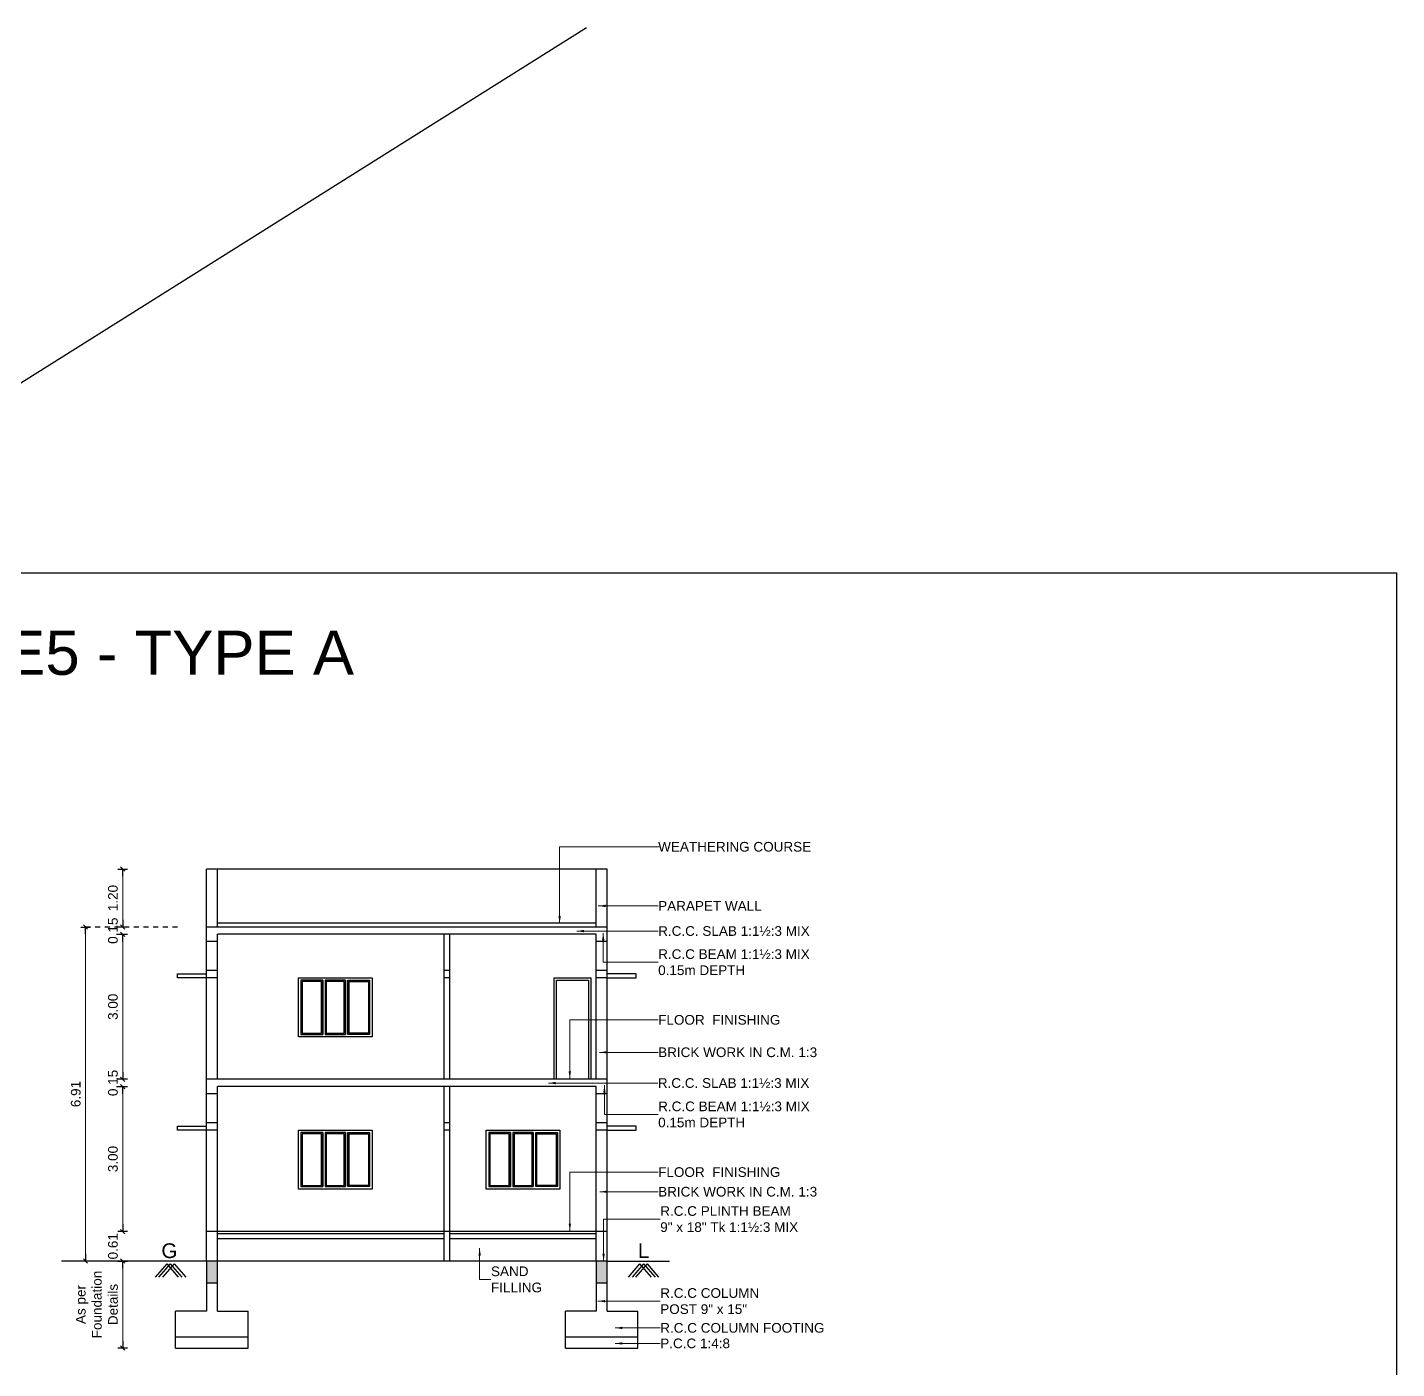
# Model space of a CAD drawing. Header units: metres. Extents: x 1126 to 1595, y 117 to 472.
# Drawn here: x 1476.82 to 1505.15, y 441.94 to 469.69 of the extents above; entities that cross this region are included whole.
import ezdxf
from ezdxf.enums import TextEntityAlignment as Align

# ---------------------------------------------------------------- set-up
doc = ezdxf.new("R2010")
doc.units = ezdxf.units.M
doc.linetypes.add('DOT', pattern=[0.25, 0, -0.25])
for name, color, linetype in [('COL', 7, 'Continuous'), ('hat', 252, 'Continuous'), ('TEXT', 7, 'Continuous')]:
    doc.layers.add(name, color=color, linetype=linetype)
doc.styles.add('ARIAL', font='arial.ttf')
doc.styles.get("Standard").update_dxf_attribs({"font": 'arial.ttf', "height": 0.23})
doc.dimstyles.new('FLOOR DIM', dxfattribs={"dimtxt": 0.2, "dimasz": 0.05, "dimexe": 0.075, "dimexo": 0.3, "dimgap": 0.025, "dimtad": 0, "dimzin": 3, "dimdsep": 46, "dimtxsty": 'ARIAL', "dimblk": 'JM1', "dimcen": -0.09, "dimclrd": 5, "dimclre": 250, "dimclrt": 3, "dimazin": 0, "dimtfac": 0.65, "dimtix": 1, "dimtofl": 0, "dimtmove": 0, "dimatfit": 2, "dimfxl": 0, "dimfrac": 1, "dimtolj": 1, "dimlwd": 18, "dimlwe": -1, "dimarcsym": 0})

# ---------------------------------------------------------------- blocks, each defined once
blk = doc.blocks.new('JM1')
at = {"color": 2}
for p, q in [((0, 2), (0, -2)), ((-3, 0), (0, 0)), ((-0.88, -0.88), (0.88, 0.88))]:
    blk.add_line(p, q, dxfattribs=at)
blk = doc.blocks.new('*D724')
at = {"color": 5, "lineweight": 18}
blk.add_line((1478.789, 444.114), (1478.789, 442.414), dxfattribs=at)
at = {"layer": 'Defpoints', "color": 0}
for p in [(1480.289, 444.164), (1478.789, 442.364), (1479.884, 442.364)]:
    blk.add_point(p, dxfattribs=at)
at = {"color": 5, "lineweight": 18, "xscale": 0.05, "yscale": 0.05, "zscale": 0.05}
for p, rotation in [((1478.789, 444.164), 90), ((1478.789, 442.364), 270)]:
    blk.add_blockref('JM1', p, dxfattribs=dict(at, rotation=rotation))
at = {"color": 3, "insert": (1478.254, 443.264), "char_height": 0.2, "attachment_point": 5, "rotation": 90, "style": 'ARIAL'}
blk.add_mtext('\\A1;As per\\PFoundation \\PDetails', dxfattribs=at)
blk = doc.blocks.new('*D725')
at = {"color": 250, "linetype": 'DOT', "ltscale": 0.25}
for p, q in [((1479.919, 451.074), (1477.944, 451.074)), ((1479.919, 444.164), (1477.944, 444.164))]:
    blk.add_line(p, q, dxfattribs=at)
at = {"color": 5, "lineweight": 18, "ltscale": 0.25}
blk.add_line((1478.019, 451.024), (1478.019, 444.214), dxfattribs=at)
at = {"layer": 'Defpoints', "color": 0, "linetype": 'ByBlock', "ltscale": 0.25}
for p in [(1480.519, 451.074), (1478.019, 444.164), (1480.519, 444.164)]:
    blk.add_point(p, dxfattribs=at)
at = {"color": 5, "linetype": 'ByBlock', "lineweight": 18, "ltscale": 0.25, "xscale": 0.05, "yscale": 0.05, "zscale": 0.05}
for p, rotation in [((1478.019, 451.074), 90), ((1478.019, 444.164), 270)]:
    blk.add_blockref('JM1', p, dxfattribs=dict(at, rotation=rotation))
at = {"color": 3, "linetype": 'ByBlock', "ltscale": 0.25, "insert": (1477.817, 447.619), "char_height": 0.2, "attachment_point": 5, "rotation": 90, "style": 'ARIAL'}
blk.add_mtext('\\A1;6.91', dxfattribs=at)
blk = doc.blocks.new('*D726')
at = {"color": 5, "lineweight": 18}
for p, q in [((1478.789, 444.824), (1478.789, 444.874)), ((1478.789, 444.114), (1478.789, 444.064))]:
    blk.add_line(p, q, dxfattribs=at)
at = {"layer": 'Defpoints', "color": 0}
for p in [(1478.789, 444.774), (1480.52, 444.774), (1480.519, 444.164)]:
    blk.add_point(p, dxfattribs=at)
at = {"color": 5, "lineweight": 18, "xscale": 0.05, "yscale": 0.05, "zscale": 0.05}
for p, rotation in [((1478.789, 444.774), 270), ((1478.789, 444.164), 90)]:
    blk.add_blockref('JM1', p, dxfattribs=dict(at, rotation=rotation))
at = {"color": 3, "insert": (1478.587, 444.469), "char_height": 0.2, "attachment_point": 5, "rotation": 90, "style": 'ARIAL'}
blk.add_mtext('\\A1;0.61', dxfattribs=at)
blk = doc.blocks.new('*D727')
at = {"color": 5, "lineweight": 18}
blk.add_line((1478.789, 447.974), (1478.789, 450.874), dxfattribs=at)
at = {"layer": 'Defpoints', "color": 0}
for p in [(1478.789, 450.924), (1488.255, 450.924), (1480.52, 447.924)]:
    blk.add_point(p, dxfattribs=at)
at = {"color": 5, "lineweight": 18, "xscale": 0.05, "yscale": 0.05, "zscale": 0.05}
for p, rotation in [((1478.789, 450.924), 90), ((1478.789, 447.924), 270)]:
    blk.add_blockref('JM1', p, dxfattribs=dict(at, rotation=rotation))
at = {"color": 3, "insert": (1478.587, 449.424), "char_height": 0.2, "attachment_point": 5, "rotation": 90, "style": 'ARIAL'}
blk.add_mtext('\\A1;3.00', dxfattribs=at)
blk = doc.blocks.new('*D728')
at = {"color": 5, "lineweight": 18}
for p, q in [((1478.789, 451.124), (1478.789, 451.174)), ((1478.789, 450.874), (1478.789, 450.824))]:
    blk.add_line(p, q, dxfattribs=at)
at = {"layer": 'Defpoints', "color": 0}
for p in [(1478.789, 451.074), (1480.52, 451.074), (1488.255, 450.924)]:
    blk.add_point(p, dxfattribs=at)
at = {"color": 5, "lineweight": 18, "xscale": 0.05, "yscale": 0.05, "zscale": 0.05}
for p, rotation in [((1478.789, 451.074), 270), ((1478.789, 450.924), 90)]:
    blk.add_blockref('JM1', p, dxfattribs=dict(at, rotation=rotation))
at = {"color": 3, "insert": (1478.587, 450.999), "char_height": 0.2, "attachment_point": 5, "rotation": 90, "style": 'ARIAL'}
blk.add_mtext('\\A1;0.15', dxfattribs=at)
blk = doc.blocks.new('*D729')
at = {"color": 5, "lineweight": 18}
blk.add_line((1478.789, 451.124), (1478.789, 452.224), dxfattribs=at)
at = {"layer": 'Defpoints', "color": 0}
for p in [(1478.789, 452.274), (1480.52, 452.274), (1480.52, 451.074)]:
    blk.add_point(p, dxfattribs=at)
at = {"color": 5, "lineweight": 18, "xscale": 0.05, "yscale": 0.05, "zscale": 0.05}
for p, rotation in [((1478.789, 452.274), 90), ((1478.789, 451.074), 270)]:
    blk.add_blockref('JM1', p, dxfattribs=dict(at, rotation=rotation))
at = {"color": 3, "insert": (1478.587, 451.674), "char_height": 0.2, "attachment_point": 5, "rotation": 90, "style": 'ARIAL'}
blk.add_mtext('\\A1;1.20', dxfattribs=at)
blk = doc.blocks.new('*D730')
at = {"color": 5, "lineweight": 18}
for p, q in [((1478.789, 447.974), (1478.789, 448.024)), ((1478.789, 447.724), (1478.789, 447.674))]:
    blk.add_line(p, q, dxfattribs=at)
at = {"layer": 'Defpoints', "color": 0}
for p in [(1478.789, 447.924), (1480.52, 447.924), (1480.749, 447.774)]:
    blk.add_point(p, dxfattribs=at)
at = {"color": 5, "lineweight": 18, "xscale": 0.05, "yscale": 0.05, "zscale": 0.05}
for p, rotation in [((1478.789, 447.924), 270), ((1478.789, 447.774), 90)]:
    blk.add_blockref('JM1', p, dxfattribs=dict(at, rotation=rotation))
at = {"color": 3, "insert": (1478.587, 447.849), "char_height": 0.2, "attachment_point": 5, "rotation": 90, "style": 'ARIAL'}
blk.add_mtext('\\A1;0.15', dxfattribs=at)
blk = doc.blocks.new('*D731')
at = {"color": 5, "lineweight": 18}
blk.add_line((1478.789, 444.824), (1478.789, 447.724), dxfattribs=at)
at = {"layer": 'Defpoints', "color": 0}
for p in [(1478.789, 447.774), (1480.749, 447.774), (1480.52, 444.774)]:
    blk.add_point(p, dxfattribs=at)
at = {"color": 5, "lineweight": 18, "xscale": 0.05, "yscale": 0.05, "zscale": 0.05}
for p, rotation in [((1478.789, 447.774), 90), ((1478.789, 444.774), 270)]:
    blk.add_blockref('JM1', p, dxfattribs=dict(at, rotation=rotation))
at = {"color": 3, "insert": (1478.587, 446.274), "char_height": 0.2, "attachment_point": 5, "rotation": 90, "style": 'ARIAL'}
blk.add_mtext('\\A1;3.00', dxfattribs=at)

msp = doc.modelspace()

# ---------------------------------------------------------------- hatches: boundary and pattern name
at = {"layer": 'COL'}
h = msp.add_hatch(color=256, dxfattribs=at)
h.dxf.hatch_style = 1
h.paths.add_polyline_path([(1480.519, 443.714), (1480.749, 443.714), (1480.749, 444.164), (1480.519, 444.164)])
h = msp.add_hatch(color=256, dxfattribs=at)
h.dxf.hatch_style = 1
h.paths.add_polyline_path([(1488.585, 443.714), (1488.815, 443.714), (1488.815, 444.164), (1488.585, 444.164)])

# ---------------------------------------------------------------- linework, layer by layer
for p, q in [((1474.751, 461.126), (1488.382, 469.689)), ((1480.52, 444.164), (1480.52, 452.274)), ((1480.749, 451.074), (1480.749, 452.274)), ((1488.586, 451.074), (1488.586, 452.274)), ((1488.815, 444.164), (1488.815, 452.274)), ((1480.749, 447.924), (1480.749, 450.924)), ((1485.443, 447.924), (1485.443, 450.924)), ((1485.557, 447.924), (1485.557, 450.924)), ((1488.586, 447.924), (1488.586, 450.924)), ((1479.92, 450.024), (1479.92, 450.104)), ((1479.92, 450.104), (1480.52, 450.104)), ((1480.52, 450.024), (1479.92, 450.024)), ((1489.415, 450.104), (1488.815, 450.104)), ((1488.815, 450.024), (1489.415, 450.024)), ((1489.415, 450.024), (1489.415, 450.104)), ((1480.749, 444.164), (1480.749, 447.774)), ((1485.443, 444.164), (1485.443, 447.774)), ((1485.557, 444.164), (1485.557, 447.774)), ((1488.586, 444.164), (1488.586, 447.774)), ((1479.92, 446.874), (1479.92, 446.954)), ((1479.92, 446.954), (1480.52, 446.954)), ((1480.52, 446.874), (1479.92, 446.874)), ((1489.415, 446.954), (1488.815, 446.954)), ((1488.815, 446.874), (1489.415, 446.874)), ((1489.415, 446.874), (1489.415, 446.954)), ((1480.52, 444.164), (1480.52, 443.125)), ((1480.749, 443.124), (1480.749, 444.164)), ((1488.586, 444.164), (1488.586, 443.125)), ((1488.815, 443.124), (1488.815, 444.164)), ((1479.884, 442.364), (1479.884, 443.125)), ((1480.52, 443.125), (1479.884, 443.125)), ((1480.749, 443.124), (1481.384, 443.124)), ((1481.384, 442.364), (1481.384, 443.124)), ((1487.95, 442.364), (1487.95, 443.125)), ((1488.586, 443.125), (1487.95, 443.125)), ((1488.815, 443.124), (1489.45, 443.124)), ((1489.45, 442.364), (1489.45, 443.124)), ((1479.884, 442.594), (1481.384, 442.594)), ((1487.95, 442.594), (1489.45, 442.594)), ((1479.884, 442.364), (1481.384, 442.364)), ((1487.95, 442.364), (1489.45, 442.364))]:
    msp.add_line(p, q)
at = {"color": 7}
for p, q in [((1488.815, 452.274), (1480.52, 452.274)), ((1488.815, 451.074), (1480.52, 451.074)), ((1488.586, 451.154), (1480.749, 451.154)), ((1480.749, 450.774), (1480.52, 450.774)), ((1488.586, 450.924), (1480.749, 450.924)), ((1488.815, 450.774), (1488.586, 450.774)), ((1480.749, 450.174), (1480.52, 450.174)), ((1480.749, 450.024), (1480.52, 450.024)), ((1485.557, 450.174), (1485.443, 450.174)), ((1485.557, 450.024), (1485.443, 450.024)), ((1488.815, 450.174), (1488.586, 450.174)), ((1488.815, 450.024), (1488.586, 450.024)), ((1488.815, 447.924), (1480.52, 447.924)), ((1488.586, 447.774), (1480.749, 447.774)), ((1480.749, 447.624), (1480.52, 447.624)), ((1488.815, 447.624), (1488.586, 447.624)), ((1480.749, 447.024), (1480.52, 447.024)), ((1480.749, 446.874), (1480.52, 446.874)), ((1485.557, 447.024), (1485.443, 447.024)), ((1485.557, 446.874), (1485.443, 446.874)), ((1488.815, 447.024), (1488.586, 447.024)), ((1488.815, 446.874), (1488.586, 446.874)), ((1488.815, 444.774), (1480.52, 444.774)), ((1485.443, 444.724), (1480.749, 444.724)), ((1485.443, 444.624), (1480.749, 444.624)), ((1488.586, 444.724), (1485.557, 444.724)), ((1488.586, 444.624), (1485.557, 444.624)), ((1480.52, 444.164), (1477.52, 444.164)), ((1479.698, 444.103), (1479.459, 443.827)), ((1479.77, 444.103), (1479.532, 443.827)), ((1479.852, 444.103), (1479.613, 443.827)), ((1479.698, 444.103), (1479.937, 443.827)), ((1479.77, 444.103), (1480.009, 443.827)), ((1479.852, 444.103), (1480.091, 443.827)), ((1488.815, 444.164), (1480.52, 444.164)), ((1488.816, 444.164), (1490.102, 444.164)), ((1489.484, 444.103), (1489.246, 443.827)), ((1489.566, 444.103), (1489.327, 443.827)), ((1489.638, 444.103), (1489.4, 443.827)), ((1489.484, 444.103), (1489.723, 443.827)), ((1489.566, 444.103), (1489.805, 443.827)), ((1489.638, 444.103), (1489.877, 443.827))]:
    msp.add_line(p, q, dxfattribs=at)
at = {"color": 8}
for p, q in [((1482.926, 449.974), (1482.926, 448.854)), ((1482.976, 449.974), (1482.976, 448.854)), ((1483.399, 449.974), (1483.399, 448.854)), ((1483.449, 449.974), (1483.449, 448.854)), ((1482.926, 446.824), (1482.926, 445.704)), ((1482.976, 446.824), (1482.976, 445.704)), ((1483.399, 446.824), (1483.399, 445.704)), ((1483.449, 446.824), (1483.449, 445.704)), ((1486.81, 446.824), (1486.81, 445.704)), ((1486.86, 446.824), (1486.86, 445.704)), ((1487.284, 446.824), (1487.284, 445.704)), ((1487.334, 446.824), (1487.334, 445.704))]:
    msp.add_line(p, q, dxfattribs=at)
for points in [[(1448.483, 458.403), (1505.148, 458.403), (1505.148, 413.323), (1448.483, 413.323)], [(1487.716, 450.024), (1488.476, 450.024), (1488.476, 447.924), (1487.716, 447.924)]]:
    msp.add_lwpolyline(points, close=True)
at = {"color": 7}
for points in [[(1482.427, 450.024), (1483.947, 450.024), (1483.947, 448.804), (1482.427, 448.804)], [(1482.427, 446.874), (1483.947, 446.874), (1483.947, 445.654), (1482.427, 445.654)], [(1486.312, 446.874), (1487.832, 446.874), (1487.832, 445.654), (1486.312, 445.654)]]:
    msp.add_lwpolyline(points, close=True, dxfattribs=at)
at = {"color": 8}
for points in [[(1482.926, 449.974), (1482.477, 449.974), (1482.477, 448.854), (1482.926, 448.854)], [(1482.901, 449.949), (1482.502, 449.949), (1482.502, 448.879), (1482.901, 448.879)], [(1482.976, 448.854), (1483.399, 448.854), (1483.399, 449.974), (1482.976, 449.974)], [(1483.001, 448.879), (1483.374, 448.879), (1483.374, 449.949), (1483.001, 449.949)], [(1483.449, 449.974), (1483.897, 449.974), (1483.897, 448.854), (1483.449, 448.854)], [(1483.474, 449.949), (1483.872, 449.949), (1483.872, 448.879), (1483.474, 448.879)], [(1482.926, 446.824), (1482.477, 446.824), (1482.477, 445.704), (1482.926, 445.704)], [(1482.976, 445.704), (1483.399, 445.704), (1483.399, 446.824), (1482.976, 446.824)], [(1483.449, 446.824), (1483.897, 446.824), (1483.897, 445.704), (1483.449, 445.704)], [(1486.81, 446.824), (1486.362, 446.824), (1486.362, 445.704), (1486.81, 445.704)], [(1486.86, 445.704), (1487.284, 445.704), (1487.284, 446.824), (1486.86, 446.824)], [(1487.334, 446.824), (1487.782, 446.824), (1487.782, 445.704), (1487.334, 445.704)], [(1482.901, 446.799), (1482.502, 446.799), (1482.502, 445.729), (1482.901, 445.729)], [(1483.001, 445.729), (1483.374, 445.729), (1483.374, 446.799), (1483.001, 446.799)], [(1483.474, 446.799), (1483.872, 446.799), (1483.872, 445.729), (1483.474, 445.729)], [(1486.785, 446.799), (1486.387, 446.799), (1486.387, 445.729), (1486.785, 445.729)], [(1486.885, 445.729), (1487.259, 445.729), (1487.259, 446.799), (1486.885, 446.799)], [(1487.359, 446.799), (1487.757, 446.799), (1487.757, 445.729), (1487.359, 445.729)]]:
    msp.add_lwpolyline(points, close=True, dxfattribs=at)
at = {"layer": 'COL'}
for points in [[(1480.749, 444.164), (1480.519, 444.164), (1480.519, 443.714), (1480.749, 443.714)], [(1488.815, 444.164), (1488.585, 444.164), (1488.585, 443.714), (1488.815, 443.714)]]:
    msp.add_lwpolyline(points, close=True, dxfattribs=at)
at = {"layer": 'hat'}
msp.add_lwpolyline([(1487.766, 449.974), (1488.426, 449.974), (1488.426, 447.924), (1487.766, 447.924)], close=True, dxfattribs=at)

# ---------------------------------------------------------------- texts
at = {"color": 7}
msp.add_text('E2,E3,E4,E5 - TYPE A ', height=0.9144, dxfattribs=at).set_placement((1470.584, 456.293))
at = {"color": 7, "style": 'ARIAL'}
for s, p in [('G', (1479.754, 444.225)), ('L', (1489.566, 444.225))]:
    msp.add_text(s, height=0.305, dxfattribs=at).set_placement(p, align=Align.CENTER)
at = {"layer": 'TEXT', "char_height": 0.2, "attachment_point": 4, "style": 'ARIAL'}
for s, insert, width in [('WEATHERING COURSE', (1489.868, 452.734), 3.29403), ('PARAPET WALL', (1489.868, 451.512), 2.23428), ('R.C.C. SLAB 1:1½:3 MIX', (1489.868, 450.991), 3.26522), ('R.C.C BEAM 1:1½:3 MIX 0.15m DEPTH  ', (1489.868, 450.346), 3.22007), ('FLOOR  FINISHING', (1489.868, 449.153), 2.57289), ('BRICK WORK IN C.M. 1:3', (1489.868, 448.482), 3.31312), ('R.C.C. SLAB 1:1½:3 MIX', (1489.861, 447.846), 3.24741), ('R.C.C BEAM 1:1½:3 MIX 0.15m DEPTH  ', (1489.868, 447.196), 3.17084), ('FLOOR  FINISHING', (1489.868, 446.003), 2.59421), ('FLOOR  FINISHING', (1489.868, 446.003), 2.57289), ('BRICK WORK IN C.M. 1:3', (1489.868, 445.597), 3.47959), ('\\A1;R.C.C PLINTH BEAM 9" x 18" Tk 1:1½:3 MIX ', (1489.911, 445.031), 2.90178), ('SAND\\PFILLING', (1486.409, 443.783), 1.14023), ('\\pt2.6;R.C.C COLUMN\\P\\ptz;POST 9" x 15"', (1489.911, 443.334), 2.14995), ('R.C.C COLUMN FOOTING', (1489.911, 442.78), 3.51493), ('P.C.C 1:4:8', (1489.911, 442.459), 1.79468)]:
    msp.add_mtext(s, dxfattribs=dict(at, insert=insert, width=width))

# ---------------------------------------------------------------- dimensions: what is measured, and where the dimension line sits
at = {"color": 7}
for base, p1, p2, picture, middle in [((1478.789, 452.274), (1480.52, 451.074), (1480.52, 452.274), '*D729', (1478.587, 451.674)), ((1478.789, 451.074), (1488.255, 450.924), (1480.52, 451.074), '*D728', (1478.587, 450.999)), ((1478.789, 450.924), (1480.52, 447.924), (1488.255, 450.924), '*D727', (1478.587, 449.424)), ((1478.789, 447.924), (1480.749, 447.774), (1480.52, 447.924), '*D730', (1478.587, 447.849)), ((1478.789, 447.774), (1480.52, 444.774), (1480.749, 447.774), '*D731', (1478.587, 446.274)), ((1478.789, 444.774), (1480.519, 444.164), (1480.52, 444.774), '*D726', (1478.587, 444.469))]:
    dim = msp.add_linear_dim(base=base, p1=p1, p2=p2, angle=90, dimstyle='FLOOR DIM', override={"dimgap": 0.1, "dimtad": 1, "dimpost": '\\X', "dimse1": 1, "dimse2": 1, "dimtmove": 2}, dxfattribs=at)
    dim.commit()
    dim.dimension.update_dxf_attribs({"geometry": picture, "text_midpoint": middle})
at = {"color": 7, "linetype": 'ByBlock', "ltscale": 0.25}
dim = msp.add_aligned_dim(p1=(1480.519, 451.074), p2=(1480.519, 444.164), distance=-2.5, dimstyle='FLOOR DIM', override={"dimexo": 0.6, "dimgap": 0.1, "dimtad": 1, "dimpost": '\\X'}, dxfattribs=at)
dim.commit()
dim.dimension.update_dxf_attribs({"geometry": '*D725', "text_midpoint": (1477.817, 447.619)})
at = {"color": 7}
dim = msp.add_linear_dim(base=(1478.789, 442.364), p1=(1480.289, 444.164), p2=(1479.884, 442.364), angle=90, text='As per\\PFoundation \\PDetails', dimstyle='FLOOR DIM', override={"dimgap": 0.1, "dimtad": 1, "dimpost": '\\X', "dimse1": 1, "dimse2": 1, "dimtmove": 2}, dxfattribs=at)
dim.commit()
dim.dimension.update_dxf_attribs({"geometry": '*D724', "text_midpoint": (1478.254, 443.264)})

# ---------------------------------------------------------------- leaders
for points in [[(1487.829, 451.154), (1487.829, 452.734), (1489.886, 452.734)], [(1488.63, 451.512), (1489.868, 451.512)], [(1488.184, 450.991), (1489.868, 450.991)], [(1488.731, 450.95), (1488.731, 450.346), (1489.868, 450.346)], [(1488.04, 447.94), (1488.04, 449.153), (1489.868, 449.153)], [(1488.655, 448.482), (1489.868, 448.482)], [(1487.599, 447.846), (1489.861, 447.846)], [(1488.756, 447.8), (1488.756, 447.196), (1489.868, 447.196)], [(1488.04, 444.79), (1488.04, 446.003), (1489.868, 446.003)], [(1488.66, 445.597), (1489.868, 445.597)], [(1488.739, 444.164), (1488.739, 445.031), (1489.911, 445.031)], [(1486.174, 444.428), (1486.174, 443.783), (1486.409, 443.783)], [(1488.62, 443.334), (1489.911, 443.334)], [(1488.975, 442.78), (1489.911, 442.78)], [(1488.975, 442.459), (1489.911, 442.459)]]:
    msp.add_leader(points, dimstyle='FLOOR DIM', override={"dimasz": 0.15, "dimclrd": 1})

doc.saveas('drawing.dxf')
